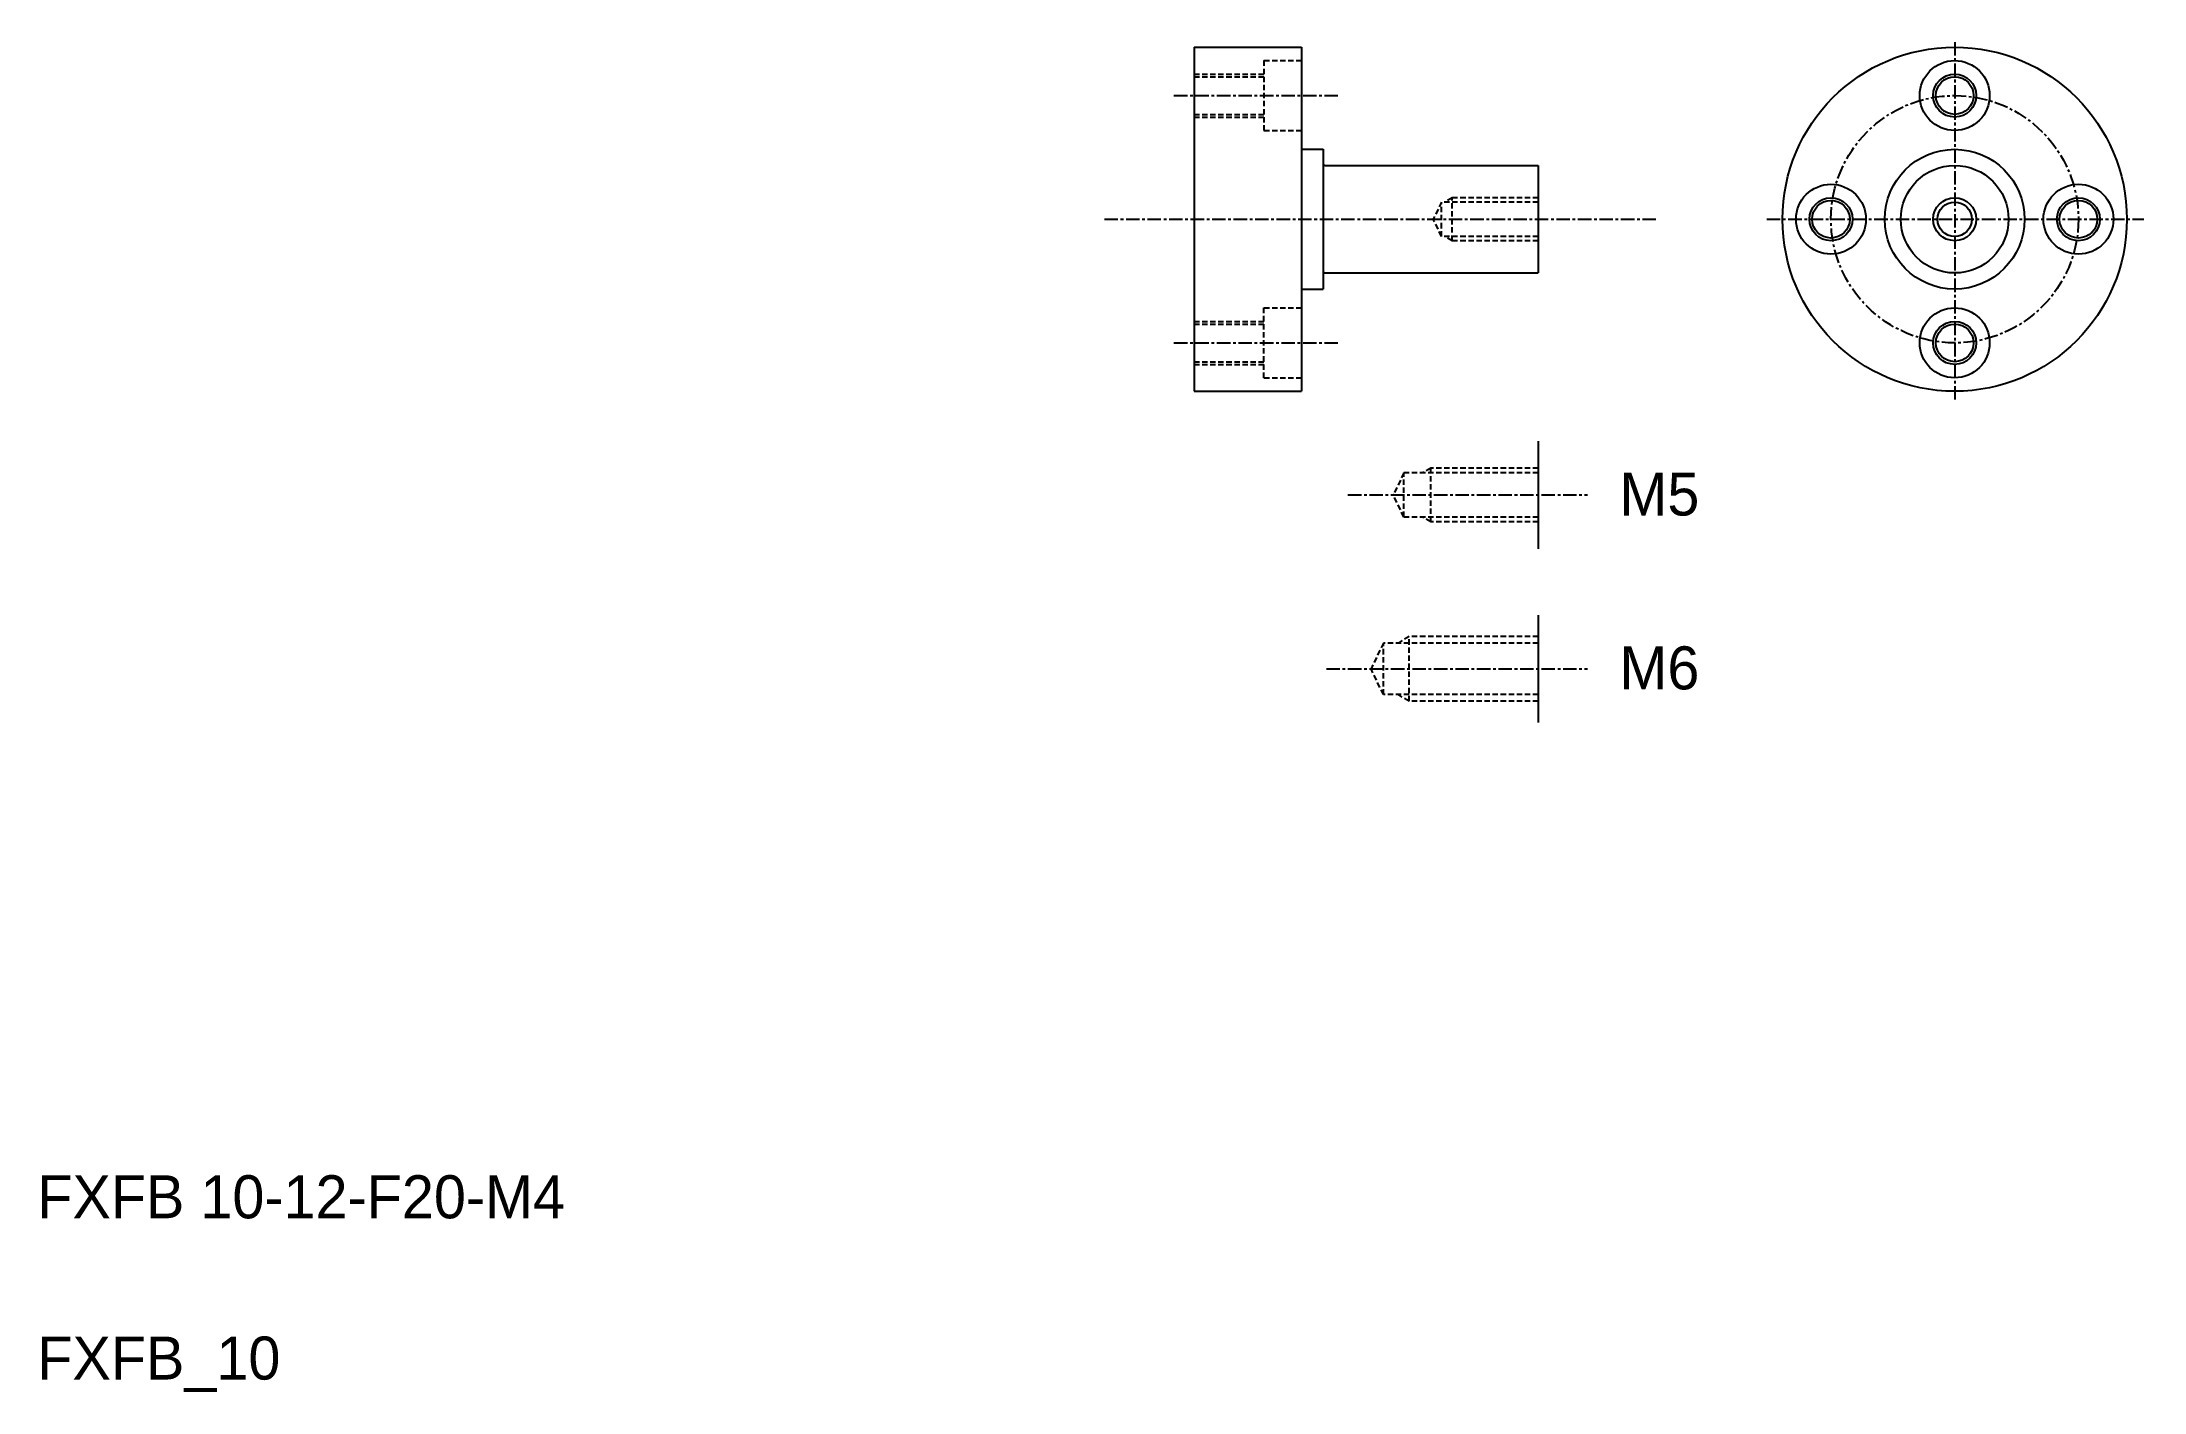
# Model space of a CAD drawing. Extents: x 10 to 206, y 9 to 134.
import ezdxf

# ---------------------------------------------------------------- set-up
doc = ezdxf.new("R2010")
doc.units = 0
doc.linetypes.add('CENTER', pattern=[2, 1.25, -0.25, 0.25, -0.25])
doc.linetypes.add('DASHED', pattern=[0.75, 0.5, -0.25])
doc.layers.get('0').update_dxf_attribs({"linetype": 'CONTINUOUS'})
doc.layers.add('CENTER', color=1, linetype='CENTER')

msp = doc.modelspace()

# ---------------------------------------------------------------- linework, layer by layer
at = {"color": 7, "linetype": 'CONTINUOUS'}
for p, q in [((117.51, 133.92), (127.51, 133.92)), ((117.51, 133.92), (117.51, 101.92)), ((127.51, 133.92), (127.51, 101.92)), ((127.51, 125.92), (127.51, 125.92)), ((127.51, 124.42), (129.51, 124.42)), ((129.51, 124.42), (129.51, 111.42)), ((129.71, 122.92), (149.51, 122.92)), ((149.51, 122.92), (149.51, 112.92)), ((127.51, 111.42), (129.51, 111.42)), ((129.71, 112.92), (149.51, 112.92)), ((127.51, 109.92), (127.51, 109.92)), ((117.51, 101.92), (127.51, 101.92)), ((149.51, 97.27), (149.51, 87.27)), ((149.51, 81.1), (149.51, 71.1))]:
    msp.add_line(p, q, dxfattribs=at)
at = {"color": 3, "linetype": 'DASHED'}
for p, q in [((117.51, 131.42), (124.01, 131.42)), ((117.51, 131.17), (124.01, 131.17)), ((124.01, 132.67), (124.01, 126.17)), ((124.01, 132.67), (127.51, 132.67)), ((117.51, 127.67), (124.01, 127.67)), ((117.51, 127.42), (124.01, 127.42)), ((124.01, 126.17), (127.51, 126.17)), ((140.51, 119.52), (139.75, 117.92)), ((140.51, 116.32), (140.51, 119.52)), ((149.51, 119.52), (140.51, 119.52)), ((141.51, 119.92), (140.81, 119.52)), ((141.51, 115.92), (141.51, 119.92)), ((149.51, 119.92), (141.51, 119.92)), ((140.51, 116.32), (139.75, 117.92)), ((149.51, 116.32), (140.51, 116.32)), ((141.51, 115.92), (140.81, 116.32)), ((149.51, 115.92), (141.51, 115.92)), ((124.01, 109.67), (127.51, 109.67)), ((124.01, 103.17), (124.01, 109.67)), ((117.51, 108.42), (124.01, 108.42)), ((117.51, 108.17), (124.01, 108.17)), ((117.51, 104.67), (124.01, 104.67)), ((117.51, 104.42), (124.01, 104.42)), ((124.01, 103.17), (127.51, 103.17)), ((137.01, 94.32), (136.03, 92.27)), ((137.01, 90.22), (137.01, 94.32)), ((149.51, 94.32), (137.01, 94.32)), ((139.51, 94.77), (138.73, 94.32)), ((139.51, 89.77), (139.51, 94.77)), ((149.51, 94.77), (139.51, 94.77)), ((137.01, 90.22), (136.03, 92.27)), ((149.51, 90.22), (137.01, 90.22)), ((139.51, 89.77), (138.73, 90.22)), ((149.51, 89.77), (139.51, 89.77)), ((135.11, 78.5), (133.96, 76.1)), ((149.51, 78.5), (135.11, 78.5)), ((135.11, 73.7), (135.11, 78.5)), ((137.51, 79.1), (136.47, 78.5)), ((137.51, 73.1), (137.51, 79.1)), ((149.51, 79.1), (137.51, 79.1)), ((135.11, 73.7), (133.96, 76.1)), ((149.51, 73.7), (135.11, 73.7)), ((137.51, 73.1), (136.47, 73.7)), ((149.51, 73.1), (137.51, 73.1))]:
    msp.add_line(p, q, dxfattribs=at)
at = {"color": 7, "linetype": 'CONTINUOUS'}
for centre, radius in [((188.21, 117.92), 16), ((188.21, 129.42), 3.25), ((188.21, 129.42), 1.75), ((188.21, 117.92), 6.5), ((176.71, 117.92), 3.25), ((188.21, 117.92), 5), ((199.71, 117.92), 3.25), ((176.71, 117.92), 1.75), ((188.21, 117.92), 1.6), ((199.71, 117.92), 1.75), ((188.21, 106.42), 3.25), ((188.21, 106.42), 1.75)]:
    msp.add_circle(centre, radius, dxfattribs=at)
at = {"color": 3, "linetype": 'CONTINUOUS'}
for centre in [(188.21, 129.42), (176.71, 117.92), (188.21, 117.92), (199.71, 117.92), (188.21, 106.42)]:
    msp.add_circle(centre, 2, dxfattribs=at)
at = {"color": 7, "linetype": 'CONTINUOUS'}
for centre, start, end in [((129.71, 123.12), 180, 270), ((129.71, 112.72), 90, 180)]:
    msp.add_arc(centre, 0.2, start, end, dxfattribs=at)
at = {"layer": 'CENTER', "color": 1, "linetype": 'CENTER'}
for p, q in [((188.21, 134.4), (188.21, 100.93)), ((115.64, 129.42), (130.87, 129.42)), ((109.19, 117.92), (160.5, 117.92)), ((170.74, 117.92), (205.8, 117.92)), ((115.64, 106.42), (130.87, 106.42)), ((131.81, 92.27), (154.07, 92.27)), ((129.81, 76.1), (154.07, 76.1))]:
    msp.add_line(p, q, dxfattribs=at)
msp.add_circle((188.21, 117.92), 11.5, dxfattribs=at)

# ---------------------------------------------------------------- texts
at = {"color": 7, "linetype": 'CONTINUOUS'}
for s, p in [('M5', (157.05, 90.36)), ('M6', (157.05, 74.19)), ('FXFB 10-12-F20-M4', (10, 25)), ('FXFB_10', (10, 10))]:
    msp.add_text(s, height=4, dxfattribs=at).set_placement(p)

doc.saveas('drawing.dxf')
